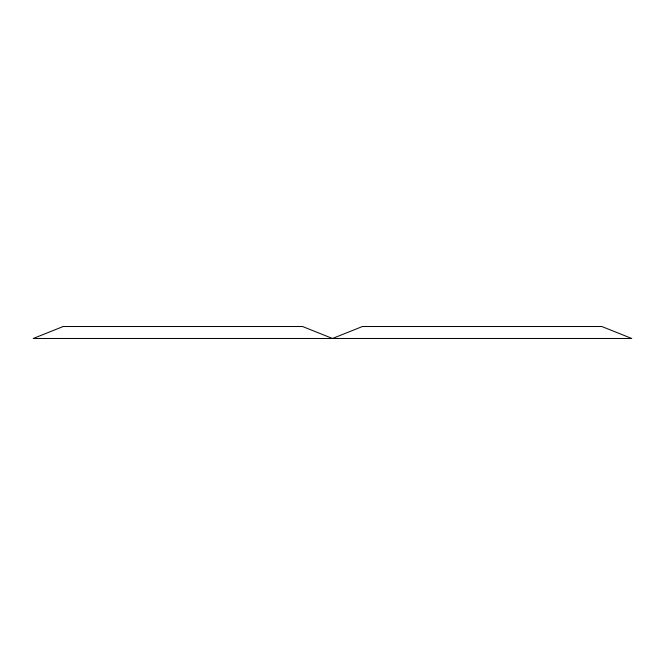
<?xml version="1.0" encoding="UTF-8"?>
<svg xmlns="http://www.w3.org/2000/svg" width="665" height="665" viewBox="0 0 665 665"><rect width="100%" height="100%" fill="white"/><g stroke="black" fill="none" stroke-linecap="round" stroke-linejoin="round"><path stroke-width="1" d="M63.175 326.515L33.25 338.485L631.75 338.485L601.825 326.515L362.425 326.515L332.5 338.485L302.575 326.515L63.175 326.515"/></g></svg>
